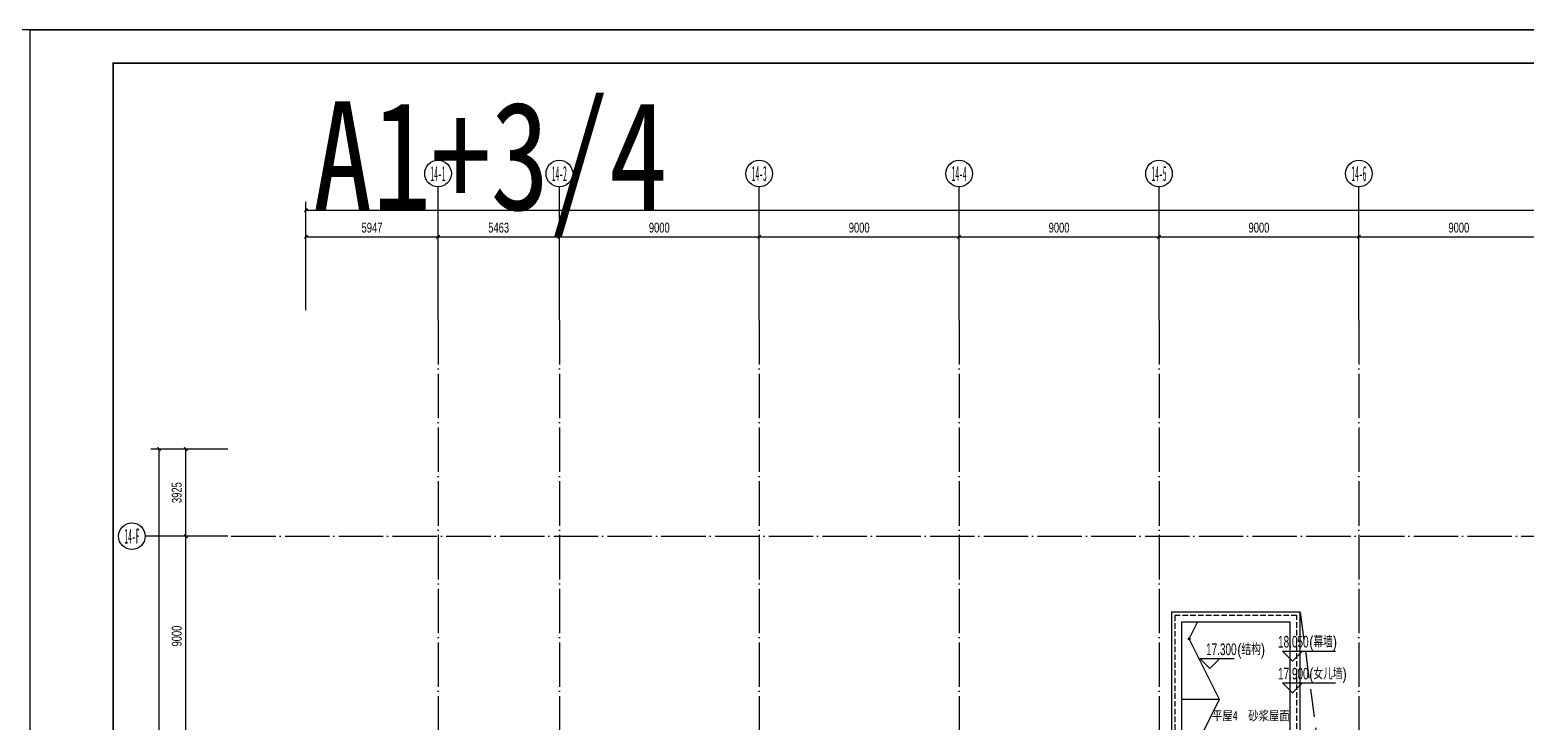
# Model space of a CAD drawing. Extents: x -233336 to 840473, y -28113 to 330904.
# Drawn here: x -18437 to 48927, y 299727 to 330904 of the extents above; entities that cross this region are included whole.
import ezdxf
from ezdxf.enums import TextEntityAlignment as Align
from ezdxf.xclip import XClip

# ---------------------------------------------------------------- set-up
doc = ezdxf.new("R2010")
doc.units = 0
doc.header["$LTSCALE"] = 1000
doc.header["$XCLIPFRAME"] = 2
for name, pattern in [('104-14# 核心筒$0$DOTE', [2.42, 2, -0.2, 0.02, -0.2]), ('X-104 14#平面$0$109 3#平面$0$DASH', [0.35, 0.25, -0.1]), ('X-104 14#平面$0$DASH', [0.35, 0.25, -0.1])]:
    doc.linetypes.add(name, pattern=pattern)
doc.layers.get('0').update_dxf_attribs({"linetype": 'CONTINUOUS'})
doc.layers.get('Defpoints').update_dxf_attribs({"linetype": 'CONTINUOUS'})
for name, color, linetype in [('104-14# 核心筒$0$01-标注_轴线坐标', 8, 'CONTINUOUS'), ('104-14# 核心筒$0$A_AXIS-轴线', 8, '104-14# 核心筒$0$DOTE'), ('104-14# 核心筒$0$AXIS_TEXT', 7, 'CONTINUOUS'), ('AXIS_TEXT', 7, 'CONTINUOUS'), ('X-104 14#平面$0$01-标注_标高', 8, 'CONTINUOUS'), ('X-104 14#平面$0$02-TEXT_标注', 9, 'CONTINUOUS'), ('X-104 14#平面$0$A-O_分水线', 8, 'CONTINUOUS'), ('X-104 14#平面$0$A-O_屋面', 8, 'CONTINUOUS'), ('X-104 14#平面$0$A-SUR_保温', 8, 'CONTINUOUS')]:
    doc.layers.add(name, color=color, linetype=linetype)
doc.layers.add('X-104 14#平面$0$04-不打印_辅助线', color=8, linetype='CONTINUOUS', plot=False)
doc.styles.add('104-14# 核心筒$0$_TCH_AXIS', font='STXIHEI.TTF', dxfattribs={"width": 0.8})
doc.styles.add('104-14# 核心筒$0$_TCH_DIM_T3', font='ros.shx', dxfattribs={"width": 0.705882, "bigfont": 'jd.shx'})
doc.styles.add('COMPLEX', font='COMPLEX')
doc.styles.add('X-104 14#平面$0$_TCH_DIM', font='ros.shx', dxfattribs={"width": 0.8, "bigfont": 'jd.shx'})
doc.styles.add('X-104 14#平面$0$_TCH_SPACE', font='STXIHEI.TTF', dxfattribs={"width": 0.8, "height": 5})
doc.styles.add('X-104 14#平面$0$Standard', font='STXIHEI.TTF', dxfattribs={"width": 0.8})
doc.dimstyles.new('104-14# 核心筒$0$_TCH_ARCH&&150', dxfattribs={"dimtxt": 446.25, "dimasz": 150, "dimexe": 375, "dimexo": 450, "dimgap": 189.375, "dimtad": 1, "dimdec": 0, "dimzin": 0, "dimdsep": 46, "dimtxsty": '104-14# 核心筒$0$_TCH_DIM_T3', "dimblk": '104-14# 核心筒$0$_ArchTick', "dimcen": 0.09, "dimclrt": 7, "dimazin": 2, "dimtfac": 1, "dimtdec": 0, "dimtix": 1, "dimtmove": 2, "dimatfit": 3, "dimfxl": 0, "dimtolj": 1, "dimtzin": 0, "dimarcsym": 0})

# ---------------------------------------------------------------- blocks, each defined once
blk = doc.blocks.new('图框-A1+1-4')
for points, const_width in [([(0, 0), (1051, 0), (1051, 594), (0, 594)], 0.05), ([(976, 584), (25, 584), (25, 10), (976, 10)], 0.5)]:
    blk.add_lwpolyline(points, close=True, dxfattribs=dict(const_width=const_width))
blk = doc.blocks.new('_AXISO')
blk.add_circle((0, 0), 0.5)
at = {"layer": 'AXIS_TEXT', "style": 'COMPLEX', "width": 1.041667}
blk.add_attdef('A', text='', height=0.56, dxfattribs=at).set_placement((-0.25, -0.28), (0.25, -0.28), align=Align.FIT)
blk = doc.blocks.new('104-14# 核心筒$0$_ArchTick')
at = {"color": 0, "linetype": 'ByBlock', "const_width": 0.4}
blk.add_lwpolyline([(-0.5, -0.5), (0.5, 0.5)], dxfattribs=at)
blk = doc.blocks.new('*D437')
at = {"layer": '104-14# 核心筒$0$01-标注_轴线坐标', "color": 0, "lineweight": -2}
for p, q in [((-6010, 318284), (-6010, 321959)), ((-6010, 321584), (-63, 321584)), ((-63, 318284), (-63, 321959))]:
    blk.add_line(p, q, dxfattribs=at)
at = {"layer": 'Defpoints', "color": 0}
for p in [(-63, 321584), (-6010, 317834), (-63, 317834)]:
    blk.add_point(p, dxfattribs=at)
at = {"layer": '104-14# 核心筒$0$01-标注_轴线坐标', "color": 0, "lineweight": -2, "xscale": 150, "yscale": 150, "zscale": 150, "rotation": 180}
blk.add_blockref('104-14# 核心筒$0$_ArchTick', (-6010, 321584), dxfattribs=at)
at = {"layer": '104-14# 核心筒$0$01-标注_轴线坐标', "color": 0, "lineweight": -2, "xscale": 150, "yscale": 150, "zscale": 150}
blk.add_blockref('104-14# 核心筒$0$_ArchTick', (-63, 321584), dxfattribs=at)
at = {"layer": '104-14# 核心筒$0$01-标注_轴线坐标', "color": 7, "insert": (-3036, 321996), "char_height": 446.2, "attachment_point": 5, "style": '104-14# 核心筒$0$_TCH_DIM_T3'}
blk.add_mtext('\\A1;5947', dxfattribs=at)
blk = doc.blocks.new('*D438')
at = {"layer": '104-14# 核心筒$0$01-标注_轴线坐标', "color": 0, "lineweight": -2}
for p, q in [((-63, 318284), (-63, 321959)), ((-63, 321584), (5400, 321584)), ((5400, 318284), (5400, 321959))]:
    blk.add_line(p, q, dxfattribs=at)
at = {"layer": 'Defpoints', "color": 0}
for p in [(5400, 321584), (-63, 317834), (5400, 317834)]:
    blk.add_point(p, dxfattribs=at)
at = {"layer": '104-14# 核心筒$0$01-标注_轴线坐标', "color": 0, "lineweight": -2, "xscale": 150, "yscale": 150, "zscale": 150, "rotation": 180}
blk.add_blockref('104-14# 核心筒$0$_ArchTick', (-63, 321584), dxfattribs=at)
at = {"layer": '104-14# 核心筒$0$01-标注_轴线坐标', "color": 0, "lineweight": -2, "xscale": 150, "yscale": 150, "zscale": 150}
blk.add_blockref('104-14# 核心筒$0$_ArchTick', (5400, 321584), dxfattribs=at)
at = {"layer": '104-14# 核心筒$0$01-标注_轴线坐标', "color": 7, "insert": (2669, 321996), "char_height": 446.2, "attachment_point": 5, "style": '104-14# 核心筒$0$_TCH_DIM_T3'}
blk.add_mtext('\\A1;5463', dxfattribs=at)
blk = doc.blocks.new('*D439')
at = {"layer": '104-14# 核心筒$0$01-标注_轴线坐标', "color": 0, "lineweight": -2}
for p, q in [((5400, 318284), (5400, 321959)), ((5400, 321584), (14400, 321584)), ((14400, 318284), (14400, 321959))]:
    blk.add_line(p, q, dxfattribs=at)
at = {"layer": 'Defpoints', "color": 0}
for p in [(14400, 321584), (5400, 317834), (14400, 317834)]:
    blk.add_point(p, dxfattribs=at)
at = {"layer": '104-14# 核心筒$0$01-标注_轴线坐标', "color": 0, "lineweight": -2, "xscale": 150, "yscale": 150, "zscale": 150, "rotation": 180}
blk.add_blockref('104-14# 核心筒$0$_ArchTick', (5400, 321584), dxfattribs=at)
at = {"layer": '104-14# 核心筒$0$01-标注_轴线坐标', "color": 0, "lineweight": -2, "xscale": 150, "yscale": 150, "zscale": 150}
blk.add_blockref('104-14# 核心筒$0$_ArchTick', (14400, 321584), dxfattribs=at)
at = {"layer": '104-14# 核心筒$0$01-标注_轴线坐标', "color": 7, "insert": (9900, 321996), "char_height": 446.2, "attachment_point": 5, "style": '104-14# 核心筒$0$_TCH_DIM_T3'}
blk.add_mtext('\\A1;9000', dxfattribs=at)
blk = doc.blocks.new('*D440')
at = {"layer": '104-14# 核心筒$0$01-标注_轴线坐标', "color": 0, "lineweight": -2}
for p, q in [((14400, 318284), (14400, 321959)), ((14400, 321584), (23400, 321584)), ((23400, 318284), (23400, 321959))]:
    blk.add_line(p, q, dxfattribs=at)
at = {"layer": 'Defpoints', "color": 0}
for p in [(23400, 321584), (14400, 317834), (23400, 317834)]:
    blk.add_point(p, dxfattribs=at)
at = {"layer": '104-14# 核心筒$0$01-标注_轴线坐标', "color": 0, "lineweight": -2, "xscale": 150, "yscale": 150, "zscale": 150, "rotation": 180}
blk.add_blockref('104-14# 核心筒$0$_ArchTick', (14400, 321584), dxfattribs=at)
at = {"layer": '104-14# 核心筒$0$01-标注_轴线坐标', "color": 0, "lineweight": -2, "xscale": 150, "yscale": 150, "zscale": 150}
blk.add_blockref('104-14# 核心筒$0$_ArchTick', (23400, 321584), dxfattribs=at)
at = {"layer": '104-14# 核心筒$0$01-标注_轴线坐标', "color": 7, "insert": (18900, 321996), "char_height": 446.2, "attachment_point": 5, "style": '104-14# 核心筒$0$_TCH_DIM_T3'}
blk.add_mtext('\\A1;9000', dxfattribs=at)
blk = doc.blocks.new('*D441')
at = {"layer": '104-14# 核心筒$0$01-标注_轴线坐标', "color": 0, "lineweight": -2}
for p, q in [((23400, 318284), (23400, 321959)), ((23400, 321584), (32400, 321584)), ((32400, 318284), (32400, 321959))]:
    blk.add_line(p, q, dxfattribs=at)
at = {"layer": 'Defpoints', "color": 0}
for p in [(32400, 321584), (23400, 317834), (32400, 317834)]:
    blk.add_point(p, dxfattribs=at)
at = {"layer": '104-14# 核心筒$0$01-标注_轴线坐标', "color": 0, "lineweight": -2, "xscale": 150, "yscale": 150, "zscale": 150, "rotation": 180}
blk.add_blockref('104-14# 核心筒$0$_ArchTick', (23400, 321584), dxfattribs=at)
at = {"layer": '104-14# 核心筒$0$01-标注_轴线坐标', "color": 0, "lineweight": -2, "xscale": 150, "yscale": 150, "zscale": 150}
blk.add_blockref('104-14# 核心筒$0$_ArchTick', (32400, 321584), dxfattribs=at)
at = {"layer": '104-14# 核心筒$0$01-标注_轴线坐标', "color": 7, "insert": (27900, 321996), "char_height": 446.2, "attachment_point": 5, "style": '104-14# 核心筒$0$_TCH_DIM_T3'}
blk.add_mtext('\\A1;9000', dxfattribs=at)
blk = doc.blocks.new('*D442')
at = {"layer": '104-14# 核心筒$0$01-标注_轴线坐标', "color": 0, "lineweight": -2}
for p, q in [((32400, 318284), (32400, 321959)), ((32400, 321584), (41400, 321584)), ((41400, 318284), (41400, 321959))]:
    blk.add_line(p, q, dxfattribs=at)
at = {"layer": 'Defpoints', "color": 0}
for p in [(41400, 321584), (32400, 317834), (41400, 317834)]:
    blk.add_point(p, dxfattribs=at)
at = {"layer": '104-14# 核心筒$0$01-标注_轴线坐标', "color": 0, "lineweight": -2, "xscale": 150, "yscale": 150, "zscale": 150, "rotation": 180}
blk.add_blockref('104-14# 核心筒$0$_ArchTick', (32400, 321584), dxfattribs=at)
at = {"layer": '104-14# 核心筒$0$01-标注_轴线坐标', "color": 0, "lineweight": -2, "xscale": 150, "yscale": 150, "zscale": 150}
blk.add_blockref('104-14# 核心筒$0$_ArchTick', (41400, 321584), dxfattribs=at)
at = {"layer": '104-14# 核心筒$0$01-标注_轴线坐标', "color": 7, "insert": (36900, 321996), "char_height": 446.2, "attachment_point": 5, "style": '104-14# 核心筒$0$_TCH_DIM_T3'}
blk.add_mtext('\\A1;9000', dxfattribs=at)
blk = doc.blocks.new('*D443')
at = {"layer": '104-14# 核心筒$0$01-标注_轴线坐标', "color": 0, "lineweight": -2}
for p, q in [((41400, 318284), (41400, 321959)), ((41400, 321584), (50400, 321584)), ((50400, 318284), (50400, 321959))]:
    blk.add_line(p, q, dxfattribs=at)
at = {"layer": 'Defpoints', "color": 0}
for p in [(50400, 321584), (41400, 317834), (50400, 317834)]:
    blk.add_point(p, dxfattribs=at)
at = {"layer": '104-14# 核心筒$0$01-标注_轴线坐标', "color": 0, "lineweight": -2, "xscale": 150, "yscale": 150, "zscale": 150, "rotation": 180}
blk.add_blockref('104-14# 核心筒$0$_ArchTick', (41400, 321584), dxfattribs=at)
at = {"layer": '104-14# 核心筒$0$01-标注_轴线坐标', "color": 0, "lineweight": -2, "xscale": 150, "yscale": 150, "zscale": 150}
blk.add_blockref('104-14# 核心筒$0$_ArchTick', (50400, 321584), dxfattribs=at)
at = {"layer": '104-14# 核心筒$0$01-标注_轴线坐标', "color": 7, "insert": (45900, 321996), "char_height": 446.2, "attachment_point": 5, "style": '104-14# 核心筒$0$_TCH_DIM_T3'}
blk.add_mtext('\\A1;9000', dxfattribs=at)
blk = doc.blocks.new('*D458')
at = {"layer": '104-14# 核心筒$0$01-标注_轴线坐标', "color": 0, "lineweight": -2}
for p, q in [((-9520, 308100), (-11788, 308100)), ((-11413, 299100), (-11413, 308100)), ((-9520, 299100), (-11788, 299100))]:
    blk.add_line(p, q, dxfattribs=at)
at = {"layer": 'Defpoints', "color": 0}
for p in [(-11413, 308100), (-9070, 308100), (-9070, 299100)]:
    blk.add_point(p, dxfattribs=at)
at = {"layer": '104-14# 核心筒$0$01-标注_轴线坐标', "color": 0, "lineweight": -2, "xscale": 150, "yscale": 150, "zscale": 150}
for p, rotation in [((-11413, 308100), 90), ((-11413, 299100), 270)]:
    blk.add_blockref('104-14# 核心筒$0$_ArchTick', p, dxfattribs=dict(at, rotation=rotation))
at = {"layer": '104-14# 核心筒$0$01-标注_轴线坐标', "color": 7, "insert": (-11825, 303600), "char_height": 446.2, "attachment_point": 5, "rotation": 90, "style": '104-14# 核心筒$0$_TCH_DIM_T3'}
blk.add_mtext('\\A1;9000', dxfattribs=at)
blk = doc.blocks.new('*D459')
at = {"layer": '104-14# 核心筒$0$01-标注_轴线坐标', "color": 0, "lineweight": -2}
for p, q in [((-9520, 312025), (-11788, 312025)), ((-11413, 308100), (-11413, 312025)), ((-9520, 308100), (-11788, 308100))]:
    blk.add_line(p, q, dxfattribs=at)
at = {"layer": 'Defpoints', "color": 0}
for p in [(-11413, 312025), (-9070, 312025), (-9070, 308100)]:
    blk.add_point(p, dxfattribs=at)
at = {"layer": '104-14# 核心筒$0$01-标注_轴线坐标', "color": 0, "lineweight": -2, "xscale": 150, "yscale": 150, "zscale": 150}
for p, rotation in [((-11413, 312025), 90), ((-11413, 308100), 270)]:
    blk.add_blockref('104-14# 核心筒$0$_ArchTick', p, dxfattribs=dict(at, rotation=rotation))
at = {"layer": '104-14# 核心筒$0$01-标注_轴线坐标', "color": 7, "insert": (-11825, 310063), "char_height": 446.2, "attachment_point": 5, "rotation": 90, "style": '104-14# 核心筒$0$_TCH_DIM_T3'}
blk.add_mtext('\\A1;3925', dxfattribs=at)
blk = doc.blocks.new('*D478')
at = {"layer": '104-14# 核心筒$0$01-标注_轴线坐标', "color": 0, "lineweight": -2}
for p, q in [((-6010, 318284), (-6010, 323159)), ((-6010, 322784), (120742, 322784)), ((120742, 318284), (120742, 323159))]:
    blk.add_line(p, q, dxfattribs=at)
at = {"layer": 'Defpoints', "color": 0}
for p in [(120742, 322784), (-6010, 317834), (120742, 317834)]:
    blk.add_point(p, dxfattribs=at)
at = {"layer": '104-14# 核心筒$0$01-标注_轴线坐标', "color": 0, "lineweight": -2, "xscale": 150, "yscale": 150, "zscale": 150, "rotation": 180}
blk.add_blockref('104-14# 核心筒$0$_ArchTick', (-6010, 322784), dxfattribs=at)
at = {"layer": '104-14# 核心筒$0$01-标注_轴线坐标', "color": 0, "lineweight": -2, "xscale": 150, "yscale": 150, "zscale": 150}
blk.add_blockref('104-14# 核心筒$0$_ArchTick', (120742, 322784), dxfattribs=at)
at = {"layer": '104-14# 核心筒$0$01-标注_轴线坐标', "color": 7, "insert": (57366, 323196), "char_height": 446.2, "attachment_point": 5, "style": '104-14# 核心筒$0$_TCH_DIM_T3'}
blk.add_mtext('\\A1;126752', dxfattribs=at)
blk = doc.blocks.new('*D479')
at = {"layer": '104-14# 核心筒$0$01-标注_轴线坐标', "color": 0, "lineweight": -2}
for p, q in [((-9520, 312025), (-12988, 312025)), ((-12613, 262384), (-12613, 312025)), ((-9520, 262384), (-12988, 262384))]:
    blk.add_line(p, q, dxfattribs=at)
at = {"layer": 'Defpoints', "color": 0}
for p in [(-12613, 312025), (-9070, 312025), (-9070, 262384)]:
    blk.add_point(p, dxfattribs=at)
at = {"layer": '104-14# 核心筒$0$01-标注_轴线坐标', "color": 0, "lineweight": -2, "xscale": 150, "yscale": 150, "zscale": 150}
for p, rotation in [((-12613, 312025), 90), ((-12613, 262384), 270)]:
    blk.add_blockref('104-14# 核心筒$0$_ArchTick', p, dxfattribs=dict(at, rotation=rotation))
at = {"layer": '104-14# 核心筒$0$01-标注_轴线坐标', "color": 7, "insert": (-13025, 287204), "char_height": 446.2, "attachment_point": 5, "rotation": 90, "style": '104-14# 核心筒$0$_TCH_DIM_T3'}
blk.add_mtext('\\A1;49641', dxfattribs=at)
blk = doc.blocks.new('104-14# 核心筒')
at = {"layer": '104-14# 核心筒$0$01-标注_轴线坐标'}
for p, q in [((-62.7, 317833.6), (-62.7, 323833.6)), ((5400, 317833.6), (5400, 323833.6)), ((14400, 317833.6), (14400, 323833.6)), ((23400, 317833.6), (23400, 323833.6)), ((32400, 317833.6), (32400, 323833.6)), ((41400, 317833.6), (41400, 323833.6)), ((-9907.7, 308100), (-13243.8, 308100))]:
    blk.add_line(p, q, dxfattribs=at)
at = {"layer": '104-14# 核心筒$0$A_AXIS-轴线'}
for p, q in [((-62.7, 317833.6), (-62.7, 259754.9)), ((5400, 317833.6), (5400, 259754.9)), ((14400, 317833.6), (14400, 259754.9)), ((23400, 317833.6), (23400, 259754.9)), ((32400, 317833.6), (32400, 259754.9)), ((41400, 317833.6), (41400, 259754.9)), ((-9370.1, 308100), (120259.9, 308100))]:
    blk.add_line(p, q, dxfattribs=at)
at = {"layer": '104-14# 核心筒$0$01-标注_轴线坐标'}
ref = blk.add_blockref('_AXISO', (-62.7, 324433.6), dxfattribs=dict(at, xscale=1200, yscale=1200, zscale=1200))
ref.add_attrib('A', '14-1', dxfattribs={"layer": '104-14# 核心筒$0$AXIS_TEXT', "height": 678.82, "style": '104-14# 核心筒$0$_TCH_AXIS', "width": 0.46828}).set_placement((-402.1, 324094.2), (276.7, 324094.2), align=Align.FIT)
ref = blk.add_blockref('_AXISO', (5400, 324433.6), dxfattribs=dict(at, xscale=1200, yscale=1200, zscale=1200))
ref.add_attrib('A', '14-2', dxfattribs={"layer": '104-14# 核心筒$0$AXIS_TEXT', "height": 678.82, "style": '104-14# 核心筒$0$_TCH_AXIS', "width": 0.46828}).set_placement((5060.6, 324094.2), (5739.4, 324094.2), align=Align.FIT)
ref = blk.add_blockref('_AXISO', (14400, 324433.6), dxfattribs=dict(at, xscale=1200, yscale=1200, zscale=1200))
ref.add_attrib('A', '14-3', dxfattribs={"layer": '104-14# 核心筒$0$AXIS_TEXT', "height": 678.82, "style": '104-14# 核心筒$0$_TCH_AXIS', "width": 0.46828}).set_placement((14060.6, 324094.2), (14739.4, 324094.2), align=Align.FIT)
ref = blk.add_blockref('_AXISO', (23400, 324433.6), dxfattribs=dict(at, xscale=1200, yscale=1200, zscale=1200))
ref.add_attrib('A', '14-4', dxfattribs={"layer": '104-14# 核心筒$0$AXIS_TEXT', "height": 678.82, "style": '104-14# 核心筒$0$_TCH_AXIS', "width": 0.46828}).set_placement((23060.6, 324094.2), (23739.4, 324094.2), align=Align.FIT)
ref = blk.add_blockref('_AXISO', (32400, 324433.6), dxfattribs=dict(at, xscale=1200, yscale=1200, zscale=1200))
ref.add_attrib('A', '14-5', dxfattribs={"layer": '104-14# 核心筒$0$AXIS_TEXT', "height": 678.82, "style": '104-14# 核心筒$0$_TCH_AXIS', "width": 0.46828}).set_placement((32060.6, 324094.2), (32739.4, 324094.2), align=Align.FIT)
ref = blk.add_blockref('_AXISO', (41400, 324433.6), dxfattribs=dict(at, xscale=1200, yscale=1200, zscale=1200))
ref.add_attrib('A', '14-6', dxfattribs={"layer": '104-14# 核心筒$0$AXIS_TEXT', "height": 678.82, "style": '104-14# 核心筒$0$_TCH_AXIS', "width": 0.46828}).set_placement((41060.6, 324094.2), (41739.4, 324094.2), align=Align.FIT)
ref = blk.add_blockref('_AXISO', (-13843.8, 308100), dxfattribs=dict(at, xscale=1200, yscale=1200, zscale=1200))
ref.add_attrib('A', '14-F', dxfattribs={"layer": '104-14# 核心筒$0$AXIS_TEXT', "height": 678.82, "style": '104-14# 核心筒$0$_TCH_AXIS', "width": 0.485065}).set_placement((-14183.2, 307760.6), (-13504.4, 307760.6), align=Align.FIT)
for p1, p2, distance, text, picture, middle in [((-6009.8, 317833.6), (120741.8, 317833.6), 4950, '126752', '*D478', (57366, 323196.1)), ((-6009.8, 317833.6), (-62.7, 317833.6), 3750, '5947', '*D437', (-3036.2, 321996.1)), ((-62.7, 317833.6), (5400, 317833.6), 3750, '5463', '*D438', (2668.6, 321996.1)), ((5400, 317833.6), (14400, 317833.6), 3750, '9000', '*D439', (9900, 321996.1)), ((14400, 317833.6), (23400, 317833.6), 3750, '9000', '*D440', (18900, 321996.1)), ((23400, 317833.6), (32400, 317833.6), 3750, '9000', '*D441', (27900, 321996.1)), ((32400, 317833.6), (41400, 317833.6), 3750, '9000', '*D442', (36900, 321996.1)), ((41400, 317833.6), (50400, 317833.6), 3750, '9000', '*D443', (45900, 321996.1)), ((-9070, 262383.6), (-9070, 312025), 3542.6, '49641', '*D479', (-13025.1, 287204.3)), ((-9070, 308100), (-9070, 312025), 2342.6, '3925', '*D459', (-11825.1, 310062.5)), ((-9070, 299100), (-9070, 308100), 2342.6, '9000', '*D458', (-11825.1, 303600))]:
    dim = blk.add_aligned_dim(p1=p1, p2=p2, distance=distance, text=text, dimstyle='104-14# 核心筒$0$_TCH_ARCH&&150', dxfattribs=at)
    dim.commit()
    dim.dimension.update_dxf_attribs({"geometry": picture, "text_midpoint": middle})
blk = doc.blocks.new('X-104 14#平面')
blk.add_lwpolyline([(139216.5, 241800), (-18433.5, 241800), (-18433.5, 330900), (139216.5, 330900)], close=True)
at = {"color": 8, "linetype": 'X-104 14#平面$0$109 3#平面$0$DASH'}
blk.add_lwpolyline([(38607.5, 296975.9), (38607.5, 304525.9), (33107.5, 304525.9), (33107.5, 296975.9)], close=True, dxfattribs=at)
at = {"layer": 'X-104 14#平面$0$01-标注_标高'}
for p, q in [((34695, 302135.9), (34245, 302585.9)), ((34245, 302585.9), (35776.9, 302585.9)), ((34695, 302135.9), (35145, 302585.9)), ((38409.4, 302477.6), (37959.4, 302927.6)), ((37959.4, 302927.6), (40350.3, 302927.6)), ((38409.4, 302477.6), (38859.4, 302927.6)), ((38409.4, 301040.1), (37959.4, 301490.1)), ((37959.4, 301490.1), (40350.3, 301490.1)), ((38409.4, 301040.1), (38859.4, 301490.1))]:
    blk.add_line(p, q, dxfattribs=at)
at = {"layer": 'X-104 14#平面$0$02-TEXT_标注', "linetype": 'X-104 14#平面$0$DASH', "ltscale": 5}
blk.add_lwpolyline([(38757.5, 304675.9), (41850, 281450)], dxfattribs=at)
at = {"layer": 'X-104 14#平面$0$A-O_分水线'}
blk.add_line((35120, 300750.9), (33407.5, 300750.9), dxfattribs=at)
for points in [[(35120, 300750.9), (33757.5, 303475.9), (34132.5, 304225.9)], [(34132.5, 297275.9), (33757.5, 298025.9), (35120, 300750.9)]]:
    blk.add_lwpolyline(points, dxfattribs=at)
blk.add_circle((33757.5, 303475.9), 50, dxfattribs=at)
at = {"layer": 'X-104 14#平面$0$A-O_屋面'}
blk.add_lwpolyline([(38307.5, 297275.9), (38307.5, 304225.9), (33407.5, 304225.9), (33407.5, 297275.9)], close=True, dxfattribs=at)
at = {"layer": 'X-104 14#平面$0$A-SUR_保温'}
blk.add_lwpolyline([(38757.5, 296825.9), (38757.5, 304675.9), (32957.5, 304675.9), (32957.5, 296825.9)], close=True, dxfattribs=at)
at = {"xscale": 150, "yscale": 150, "zscale": 150}
blk.add_blockref('图框-A1+1-4', (-18433.5, 241800), dxfattribs=at)
ref = blk.add_blockref('104-14# 核心筒', (0, 0))
XClip(ref).set_block_clipping_path([(-38664.3623821461, -25500), (139216.5485069363, 330900)])
at = {"layer": 'X-104 14#平面$0$01-标注_标高', "color": 7, "style": 'X-104 14#平面$0$_TCH_DIM'}
for s, height, width, p in [('17.300', 525, 0.64, (34519.9, 302743.4)), ('(结构)', 520.93, 0.8, (35926.9, 302743.4)), ('18.050', 525, 0.64, (37760.4, 303085.1)), ('(幕墙)', 520.93, 0.8, (39167.4, 303085.1)), ('17.900', 525, 0.64, (37760.4, 301647.6)), ('(女儿墙)', 520.93, 0.8, (39167.4, 301647.6))]:
    blk.add_text(s, height=height, dxfattribs=dict(at, width=width)).set_placement(p)
at = {"layer": 'X-104 14#平面$0$02-TEXT_标注', "style": 'X-104 14#平面$0$Standard', "width": 0.8}
blk.add_text('平屋4  砂浆屋面', height=428.14, dxfattribs=at).set_placement((34783.8, 299800.2))
at = {"layer": 'X-104 14#平面$0$04-不打印_辅助线', "style": 'X-104 14#平面$0$_TCH_SPACE', "width": 0.8}
blk.add_text('A1+3/4', height=4893.01, dxfattribs=at).set_placement((-5690.7, 322791.3))

msp = doc.modelspace()

# ---------------------------------------------------------------- block references
msp.add_blockref('X-104 14#平面', (0, 0))

doc.saveas('drawing.dxf')
